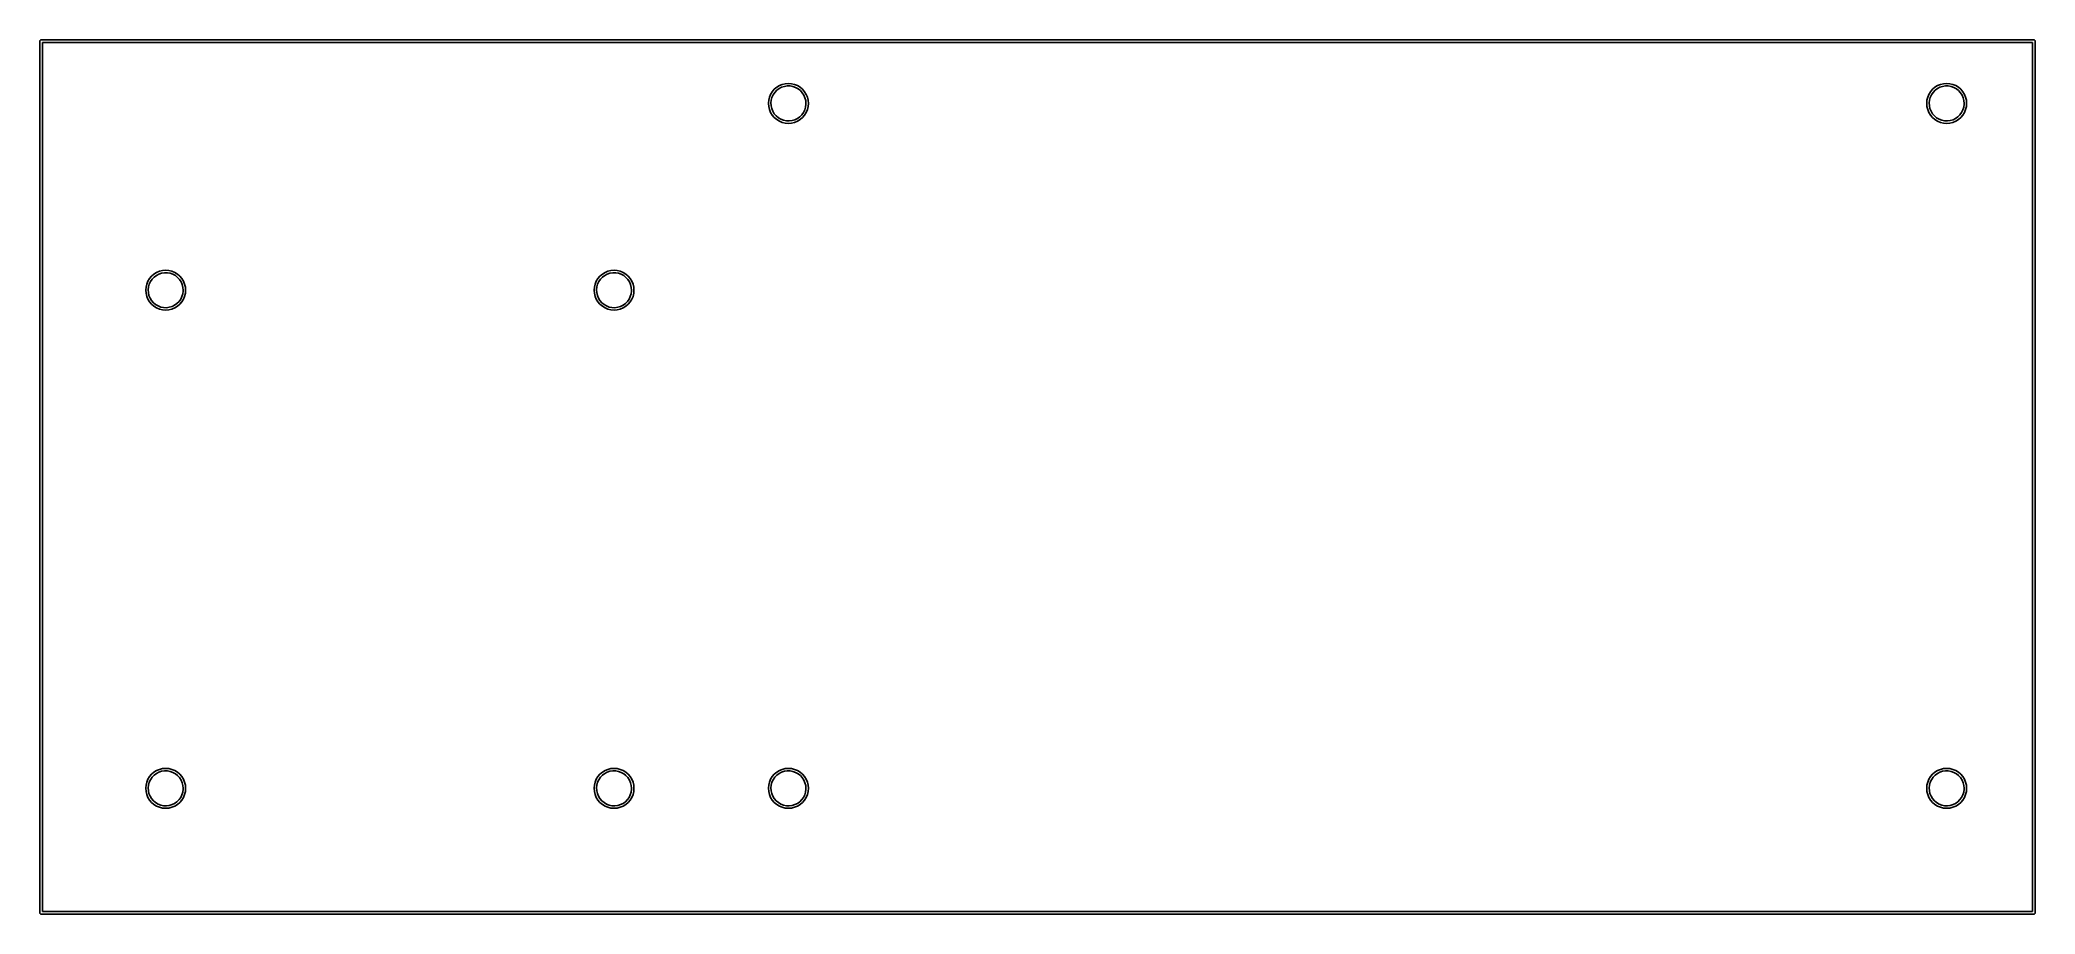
# Model space of a CAD drawing. Extents: x 66 to 226, y -133 to -63.
import ezdxf

# ---------------------------------------------------------------- set-up
doc = ezdxf.new("R2010")
doc.units = 0
doc.layers.add('BLACK', color=7, linetype='CONTINUOUS')

msp = doc.modelspace()

# ---------------------------------------------------------------- linework, layer by layer
at = {"layer": 'BLACK', "linetype": 'CONTINUOUS'}
for p, q in [((65.9, -63), (65.9049, -62.9849)), ((65.9, -133), (65.9, -63)), ((65.9049, -62.9691), (65.9142, -62.9563)), ((65.9049, -62.9849), (65.9049, -62.9691)), ((65.9142, -62.9563), (65.9191, -62.9412)), ((65.9191, -62.9412), (65.9319, -62.9319)), ((65.9319, -62.9319), (65.9412, -62.9191)), ((65.9412, -62.9191), (65.9563, -62.9142)), ((65.9563, -62.9142), (65.9691, -62.9049)), ((65.9691, -62.9049), (65.9849, -62.9049)), ((65.9849, -62.9049), (66, -62.9)), ((66, -62.9), (226, -62.9)), ((66.1, -63.1), (66.1, -132.9)), ((225.9, -63.1), (66.1, -63.1)), ((225.9, -132.9), (225.9, -63.1)), ((226, -62.9), (226.015, -62.9049)), ((226.015, -62.9049), (226.031, -62.9049)), ((226.031, -62.9049), (226.044, -62.9142)), ((226.044, -62.9142), (226.059, -62.9191)), ((226.059, -62.9191), (226.068, -62.9319)), ((226.068, -62.9319), (226.081, -62.9412)), ((226.081, -62.9412), (226.086, -62.9563)), ((226.086, -62.9563), (226.095, -62.9691)), ((226.095, -62.9691), (226.095, -62.9849)), ((226.095, -62.9849), (226.1, -63)), ((226.1, -63), (226.1, -133)), ((124.478, -67.5056), (124.574, -67.2736)), ((124.574, -67.2736), (124.706, -67.0595)), ((124.706, -67.0595), (124.869, -66.8686)), ((124.908, -67.1159), (124.779, -67.3061)), ((124.869, -66.8686), (125.06, -66.7056)), ((125.067, -66.9495), (124.908, -67.1159)), ((125.06, -66.7056), (125.274, -66.5744)), ((125.251, -66.8113), (125.067, -66.9495)), ((125.456, -66.705), (125.251, -66.8113)), ((125.274, -66.5744), (125.506, -66.4783)), ((125.674, -66.6334), (125.456, -66.705)), ((125.506, -66.4783), (125.75, -66.4197)), ((125.902, -66.5986), (125.674, -66.6334)), ((125.75, -66.4197), (126, -66.4)), ((126.132, -66.6014), (125.902, -66.5986)), ((126, -66.4), (126.25, -66.4197)), ((126.359, -66.6418), (126.132, -66.6014)), ((126.25, -66.4197), (126.494, -66.4783)), ((126.576, -66.7187), (126.359, -66.6418)), ((126.494, -66.4783), (126.726, -66.5744)), ((126.777, -66.8299), (126.576, -66.7187)), ((126.726, -66.5744), (126.94, -66.7056)), ((126.958, -66.9726), (126.777, -66.8299)), ((126.94, -66.7056), (127.131, -66.8686)), ((127.113, -67.1429), (126.958, -66.9726)), ((127.238, -67.3362), (127.113, -67.1429)), ((127.131, -66.8686), (127.294, -67.0595)), ((127.294, -67.0595), (127.426, -67.2736)), ((127.426, -67.2736), (127.522, -67.5056)), ((217.478, -67.5056), (217.574, -67.2736)), ((217.574, -67.2736), (217.706, -67.0595)), ((217.706, -67.0595), (217.869, -66.8686)), ((217.908, -67.1159), (217.779, -67.3061)), ((217.869, -66.8686), (218.06, -66.7056)), ((218.067, -66.9495), (217.908, -67.1159)), ((218.06, -66.7056), (218.274, -66.5744)), ((218.251, -66.8113), (218.067, -66.9495)), ((218.456, -66.705), (218.251, -66.8113)), ((218.274, -66.5744), (218.506, -66.4783)), ((218.674, -66.6334), (218.456, -66.705)), ((218.506, -66.4783), (218.75, -66.4197)), ((218.902, -66.5986), (218.674, -66.6334)), ((218.75, -66.4197), (219, -66.4)), ((219.132, -66.6014), (218.902, -66.5986)), ((219, -66.4), (219.25, -66.4197)), ((219.359, -66.6418), (219.132, -66.6014)), ((219.25, -66.4197), (219.494, -66.4783)), ((219.576, -66.7187), (219.359, -66.6418)), ((219.494, -66.4783), (219.726, -66.5744)), ((219.777, -66.8299), (219.576, -66.7187)), ((219.726, -66.5744), (219.94, -66.7056)), ((219.958, -66.9726), (219.777, -66.8299)), ((219.94, -66.7056), (220.131, -66.8686)), ((220.113, -67.1429), (219.958, -66.9726)), ((220.238, -67.3362), (220.113, -67.1429)), ((220.131, -66.8686), (220.294, -67.0595)), ((220.294, -67.0595), (220.426, -67.2736)), ((220.426, -67.2736), (220.522, -67.5056)), ((124.4, -68), (124.403, -67.9657)), ((124.42, -68.2503), (124.4, -68)), ((124.403, -67.9657), (124.42, -67.7497)), ((124.42, -67.7497), (124.478, -67.5056)), ((124.478, -68.4944), (124.42, -68.2503)), ((124.574, -68.7264), (124.478, -68.4944)), ((124.706, -68.9405), (124.574, -68.7264)), ((124.62, -67.7368), (124.596, -67.9657)), ((124.596, -67.9657), (124.609, -68.1955)), ((124.609, -68.1955), (124.659, -68.4201)), ((124.682, -67.5149), (124.62, -67.7368)), ((124.659, -68.4201), (124.746, -68.6334)), ((124.779, -67.3061), (124.682, -67.5149)), ((124.746, -68.6334), (124.866, -68.8297)), ((124.866, -68.8297), (125.017, -69.0037)), ((127.07, -68.9105), (127.204, -68.7235)), ((127.204, -68.7235), (127.306, -68.5171)), ((127.33, -67.5473), (127.238, -67.3362)), ((127.426, -68.7264), (127.294, -68.9405)), ((127.306, -68.5171), (127.373, -68.2969)), ((127.386, -67.7706), (127.33, -67.5473)), ((127.373, -68.2969), (127.403, -68.0686)), ((127.405, -68), (127.386, -67.7706)), ((127.403, -68.0686), (127.405, -68)), ((127.522, -68.4944), (127.426, -68.7264)), ((127.522, -67.5056), (127.58, -67.7497)), ((127.58, -68.2503), (127.522, -68.4944)), ((127.58, -67.7497), (127.6, -68)), ((127.6, -68), (127.58, -68.2503)), ((217.4, -68), (217.403, -67.9657)), ((217.42, -68.2503), (217.4, -68)), ((217.403, -67.9657), (217.42, -67.7497)), ((217.42, -67.7497), (217.478, -67.5056)), ((217.478, -68.4944), (217.42, -68.2503)), ((217.574, -68.7264), (217.478, -68.4944)), ((217.706, -68.9405), (217.574, -68.7264)), ((217.62, -67.7368), (217.596, -67.9657)), ((217.596, -67.9657), (217.609, -68.1955)), ((217.609, -68.1955), (217.659, -68.4201)), ((217.682, -67.5149), (217.62, -67.7368)), ((217.659, -68.4201), (217.746, -68.6334)), ((217.779, -67.3061), (217.682, -67.5149)), ((217.746, -68.6334), (217.866, -68.8297)), ((217.866, -68.8297), (218.017, -69.0037)), ((220.07, -68.9105), (220.204, -68.7235)), ((220.204, -68.7235), (220.306, -68.5171)), ((220.33, -67.5473), (220.238, -67.3362)), ((220.426, -68.7264), (220.294, -68.9405)), ((220.306, -68.5171), (220.373, -68.2969)), ((220.386, -67.7706), (220.33, -67.5473)), ((220.373, -68.2969), (220.403, -68.0686)), ((220.405, -68), (220.386, -67.7706)), ((220.403, -68.0686), (220.405, -68)), ((220.522, -68.4944), (220.426, -68.7264)), ((220.522, -67.5056), (220.58, -67.7497)), ((220.58, -68.2503), (220.522, -68.4944)), ((220.58, -67.7497), (220.6, -68)), ((220.6, -68), (220.58, -68.2503)), ((124.869, -69.1314), (124.706, -68.9405)), ((125.06, -69.2944), (124.869, -69.1314)), ((125.017, -69.0037), (125.194, -69.1507)), ((125.274, -69.4256), (125.06, -69.2944)), ((125.194, -69.1507), (125.393, -69.2669)), ((125.506, -69.5217), (125.274, -69.4256)), ((125.393, -69.2669), (125.608, -69.349)), ((125.75, -69.5803), (125.506, -69.5217)), ((125.608, -69.349), (125.834, -69.3949)), ((126, -69.6), (125.75, -69.5803)), ((125.834, -69.3949), (126.064, -69.4034)), ((126.25, -69.5803), (126, -69.6)), ((126.064, -69.4034), (126.292, -69.3741)), ((126.494, -69.5217), (126.25, -69.5803)), ((126.292, -69.3741), (126.513, -69.3079)), ((126.726, -69.4256), (126.494, -69.5217)), ((126.513, -69.3079), (126.719, -69.2067)), ((126.719, -69.2067), (126.907, -69.073)), ((126.94, -69.2944), (126.726, -69.4256)), ((126.907, -69.073), (127.07, -68.9105)), ((127.131, -69.1314), (126.94, -69.2944)), ((127.294, -68.9405), (127.131, -69.1314)), ((217.869, -69.1314), (217.706, -68.9405)), ((218.06, -69.2944), (217.869, -69.1314)), ((218.017, -69.0037), (218.194, -69.1507)), ((218.274, -69.4256), (218.06, -69.2944)), ((218.194, -69.1507), (218.393, -69.2669)), ((218.506, -69.5217), (218.274, -69.4256)), ((218.393, -69.2669), (218.608, -69.349)), ((218.75, -69.5803), (218.506, -69.5217)), ((218.608, -69.349), (218.834, -69.3949)), ((219, -69.6), (218.75, -69.5803)), ((218.834, -69.3949), (219.064, -69.4034)), ((219.25, -69.5803), (219, -69.6)), ((219.064, -69.4034), (219.292, -69.3741)), ((219.494, -69.5217), (219.25, -69.5803)), ((219.292, -69.3741), (219.513, -69.3079)), ((219.726, -69.4256), (219.494, -69.5217)), ((219.513, -69.3079), (219.719, -69.2067)), ((219.719, -69.2067), (219.907, -69.073)), ((219.94, -69.2944), (219.726, -69.4256)), ((219.907, -69.073), (220.07, -68.9105)), ((220.131, -69.1314), (219.94, -69.2944)), ((220.294, -68.9405), (220.131, -69.1314)), ((75.0595, -81.7056), (75.2736, -81.5744)), ((75.2736, -81.5744), (75.5056, -81.4783)), ((75.6744, -81.6334), (75.4556, -81.705)), ((75.5056, -81.4783), (75.7497, -81.4197)), ((75.902, -81.5986), (75.6744, -81.6334)), ((75.7497, -81.4197), (76, -81.4)), ((76.1322, -81.6014), (75.902, -81.5986)), ((76, -81.4), (76.2503, -81.4197)), ((76.3588, -81.6418), (76.1322, -81.6014)), ((76.2503, -81.4197), (76.4944, -81.4783)), ((76.5759, -81.7187), (76.3588, -81.6418)), ((76.4944, -81.4783), (76.7264, -81.5744)), ((76.7264, -81.5744), (76.9405, -81.7056)), ((111.06, -81.7056), (111.274, -81.5744)), ((111.274, -81.5744), (111.506, -81.4783)), ((111.674, -81.6334), (111.456, -81.705)), ((111.506, -81.4783), (111.75, -81.4197)), ((111.902, -81.5986), (111.674, -81.6334)), ((111.75, -81.4197), (112, -81.4)), ((112.132, -81.6014), (111.902, -81.5986)), ((112, -81.4), (112.25, -81.4197)), ((112.359, -81.6418), (112.132, -81.6014)), ((112.25, -81.4197), (112.494, -81.4783)), ((112.576, -81.7187), (112.359, -81.6418)), ((112.494, -81.4783), (112.726, -81.5744)), ((112.726, -81.5744), (112.94, -81.7056)), ((74.4, -83), (74.4027, -82.9657)), ((74.4197, -83.2503), (74.4, -83)), ((74.4027, -82.9657), (74.4197, -82.7497)), ((74.4197, -82.7497), (74.4783, -82.5056)), ((74.4783, -83.4944), (74.4197, -83.2503)), ((74.4783, -82.5056), (74.5744, -82.2736)), ((74.5744, -82.2736), (74.7056, -82.0595)), ((74.6201, -82.7368), (74.5956, -82.9657)), ((74.5956, -82.9657), (74.6089, -83.1955)), ((74.6089, -83.1955), (74.6595, -83.4201)), ((74.6816, -82.5149), (74.6201, -82.7368)), ((74.7785, -82.3061), (74.6816, -82.5149)), ((74.7056, -82.0595), (74.8686, -81.8686)), ((74.9083, -82.1159), (74.7785, -82.3061)), ((74.8686, -81.8686), (75.0595, -81.7056)), ((75.0673, -81.9495), (74.9083, -82.1159)), ((75.2514, -81.8113), (75.0673, -81.9495)), ((75.4556, -81.705), (75.2514, -81.8113)), ((76.7774, -81.8299), (76.5759, -81.7187)), ((76.9581, -81.9726), (76.7774, -81.8299)), ((76.9405, -81.7056), (77.1314, -81.8686)), ((77.113, -82.1429), (76.9581, -81.9726)), ((77.2381, -82.3362), (77.113, -82.1429)), ((77.1314, -81.8686), (77.2944, -82.0595)), ((77.3299, -82.5473), (77.2381, -82.3362)), ((77.2944, -82.0595), (77.4256, -82.2736)), ((77.3061, -83.5171), (77.3731, -83.2969)), ((77.3859, -82.7706), (77.3299, -82.5473)), ((77.3731, -83.2969), (77.4031, -83.0686)), ((77.4048, -83), (77.3859, -82.7706)), ((77.4031, -83.0686), (77.4048, -83)), ((77.4256, -82.2736), (77.5217, -82.5056)), ((77.5217, -82.5056), (77.5803, -82.7497)), ((77.5803, -83.2503), (77.5217, -83.4944)), ((77.5803, -82.7497), (77.6, -83)), ((77.6, -83), (77.5803, -83.2503)), ((110.4, -83), (110.403, -82.9657)), ((110.42, -83.2503), (110.4, -83)), ((110.403, -82.9657), (110.42, -82.7497)), ((110.42, -82.7497), (110.478, -82.5056)), ((110.478, -83.4944), (110.42, -83.2503)), ((110.478, -82.5056), (110.574, -82.2736)), ((110.574, -82.2736), (110.706, -82.0595)), ((110.62, -82.7368), (110.596, -82.9657)), ((110.596, -82.9657), (110.609, -83.1955)), ((110.609, -83.1955), (110.659, -83.4201)), ((110.682, -82.5149), (110.62, -82.7368)), ((110.779, -82.3061), (110.682, -82.5149)), ((110.706, -82.0595), (110.869, -81.8686)), ((110.908, -82.1159), (110.779, -82.3061)), ((110.869, -81.8686), (111.06, -81.7056)), ((111.067, -81.9495), (110.908, -82.1159)), ((111.251, -81.8113), (111.067, -81.9495)), ((111.456, -81.705), (111.251, -81.8113)), ((112.777, -81.8299), (112.576, -81.7187)), ((112.958, -81.9726), (112.777, -81.8299)), ((112.94, -81.7056), (113.131, -81.8686)), ((113.113, -82.1429), (112.958, -81.9726)), ((113.238, -82.3362), (113.113, -82.1429)), ((113.131, -81.8686), (113.294, -82.0595)), ((113.33, -82.5473), (113.238, -82.3362)), ((113.294, -82.0595), (113.426, -82.2736)), ((113.306, -83.5171), (113.373, -83.2969)), ((113.386, -82.7706), (113.33, -82.5473)), ((113.373, -83.2969), (113.403, -83.0686)), ((113.405, -83), (113.386, -82.7706)), ((113.403, -83.0686), (113.405, -83)), ((113.426, -82.2736), (113.522, -82.5056)), ((113.522, -82.5056), (113.58, -82.7497)), ((113.58, -83.2503), (113.522, -83.4944)), ((113.58, -82.7497), (113.6, -83)), ((113.6, -83), (113.58, -83.2503)), ((74.5744, -83.7264), (74.4783, -83.4944)), ((74.7056, -83.9405), (74.5744, -83.7264)), ((74.6595, -83.4201), (74.7461, -83.6334)), ((74.8686, -84.1314), (74.7056, -83.9405)), ((74.7461, -83.6334), (74.8664, -83.8297)), ((74.8664, -83.8297), (75.0171, -84.0037)), ((75.0595, -84.2944), (74.8686, -84.1314)), ((75.0171, -84.0037), (75.1942, -84.1507)), ((75.2736, -84.4256), (75.0595, -84.2944)), ((75.1942, -84.1507), (75.393, -84.2669)), ((75.5056, -84.5217), (75.2736, -84.4256)), ((75.393, -84.2669), (75.6081, -84.349)), ((75.7497, -84.5803), (75.5056, -84.5217)), ((75.6081, -84.349), (75.8337, -84.3949)), ((76, -84.6), (75.7497, -84.5803)), ((75.8337, -84.3949), (76.0637, -84.4034)), ((76.2503, -84.5803), (76, -84.6)), ((76.0637, -84.4034), (76.2921, -84.3741)), ((76.4944, -84.5217), (76.2503, -84.5803)), ((76.2921, -84.3741), (76.5126, -84.3079)), ((76.7264, -84.4256), (76.4944, -84.5217)), ((76.5126, -84.3079), (76.7193, -84.2067)), ((76.7193, -84.2067), (76.9067, -84.073)), ((76.9405, -84.2944), (76.7264, -84.4256)), ((76.9067, -84.073), (77.0698, -83.9105)), ((77.1314, -84.1314), (76.9405, -84.2944)), ((77.0698, -83.9105), (77.2041, -83.7235)), ((77.2944, -83.9405), (77.1314, -84.1314)), ((77.2041, -83.7235), (77.3061, -83.5171)), ((77.4256, -83.7264), (77.2944, -83.9405)), ((77.5217, -83.4944), (77.4256, -83.7264)), ((110.574, -83.7264), (110.478, -83.4944)), ((110.706, -83.9405), (110.574, -83.7264)), ((110.659, -83.4201), (110.746, -83.6334)), ((110.869, -84.1314), (110.706, -83.9405)), ((110.746, -83.6334), (110.866, -83.8297)), ((110.866, -83.8297), (111.017, -84.0037)), ((111.06, -84.2944), (110.869, -84.1314)), ((111.017, -84.0037), (111.194, -84.1507)), ((111.274, -84.4256), (111.06, -84.2944)), ((111.194, -84.1507), (111.393, -84.2669)), ((111.506, -84.5217), (111.274, -84.4256)), ((111.393, -84.2669), (111.608, -84.349)), ((111.75, -84.5803), (111.506, -84.5217)), ((111.608, -84.349), (111.834, -84.3949)), ((112, -84.6), (111.75, -84.5803)), ((111.834, -84.3949), (112.064, -84.4034)), ((112.25, -84.5803), (112, -84.6)), ((112.064, -84.4034), (112.292, -84.3741)), ((112.494, -84.5217), (112.25, -84.5803)), ((112.292, -84.3741), (112.513, -84.3079)), ((112.726, -84.4256), (112.494, -84.5217)), ((112.513, -84.3079), (112.719, -84.2067)), ((112.719, -84.2067), (112.907, -84.073)), ((112.94, -84.2944), (112.726, -84.4256)), ((112.907, -84.073), (113.07, -83.9105)), ((113.131, -84.1314), (112.94, -84.2944)), ((113.07, -83.9105), (113.204, -83.7235)), ((113.294, -83.9405), (113.131, -84.1314)), ((113.204, -83.7235), (113.306, -83.5171)), ((113.426, -83.7264), (113.294, -83.9405)), ((113.522, -83.4944), (113.426, -83.7264)), ((74.8686, -121.869), (75.0595, -121.706)), ((75.0595, -121.706), (75.2736, -121.574)), ((75.4556, -121.705), (75.2514, -121.811)), ((75.2736, -121.574), (75.5056, -121.478)), ((75.6744, -121.633), (75.4556, -121.705)), ((75.5056, -121.478), (75.7497, -121.42)), ((75.902, -121.599), (75.6744, -121.633)), ((75.7497, -121.42), (76, -121.4)), ((76.1322, -121.601), (75.902, -121.599)), ((76, -121.4), (76.2503, -121.42)), ((76.3588, -121.642), (76.1322, -121.601)), ((76.2503, -121.42), (76.4944, -121.478)), ((76.5759, -121.719), (76.3588, -121.642)), ((76.4944, -121.478), (76.7264, -121.574)), ((76.7774, -121.83), (76.5759, -121.719)), ((76.7264, -121.574), (76.9405, -121.706)), ((76.9405, -121.706), (77.1314, -121.869)), ((110.869, -121.869), (111.06, -121.706)), ((111.06, -121.706), (111.274, -121.574)), ((111.456, -121.705), (111.251, -121.811)), ((111.274, -121.574), (111.506, -121.478)), ((111.674, -121.633), (111.456, -121.705)), ((111.506, -121.478), (111.75, -121.42)), ((111.902, -121.599), (111.674, -121.633)), ((111.75, -121.42), (112, -121.4)), ((112.132, -121.601), (111.902, -121.599)), ((112, -121.4), (112.25, -121.42)), ((112.359, -121.642), (112.132, -121.601)), ((112.25, -121.42), (112.494, -121.478)), ((112.576, -121.719), (112.359, -121.642)), ((112.494, -121.478), (112.726, -121.574)), ((112.777, -121.83), (112.576, -121.719)), ((112.726, -121.574), (112.94, -121.706)), ((112.94, -121.706), (113.131, -121.869)), ((124.869, -121.869), (125.06, -121.706)), ((125.06, -121.706), (125.274, -121.574)), ((125.456, -121.705), (125.251, -121.811)), ((125.274, -121.574), (125.506, -121.478)), ((125.674, -121.633), (125.456, -121.705)), ((125.506, -121.478), (125.75, -121.42)), ((125.902, -121.599), (125.674, -121.633)), ((125.75, -121.42), (126, -121.4)), ((126.132, -121.601), (125.902, -121.599)), ((126, -121.4), (126.25, -121.42)), ((126.359, -121.642), (126.132, -121.601)), ((126.25, -121.42), (126.494, -121.478)), ((126.576, -121.719), (126.359, -121.642)), ((126.494, -121.478), (126.726, -121.574)), ((126.777, -121.83), (126.576, -121.719)), ((126.726, -121.574), (126.94, -121.706)), ((126.94, -121.706), (127.131, -121.869)), ((217.869, -121.869), (218.06, -121.706)), ((218.06, -121.706), (218.274, -121.574)), ((218.456, -121.705), (218.251, -121.811)), ((218.274, -121.574), (218.506, -121.478)), ((218.674, -121.633), (218.456, -121.705)), ((218.506, -121.478), (218.75, -121.42)), ((218.902, -121.599), (218.674, -121.633)), ((218.75, -121.42), (219, -121.4)), ((219.132, -121.601), (218.902, -121.599)), ((219, -121.4), (219.25, -121.42)), ((219.359, -121.642), (219.132, -121.601)), ((219.25, -121.42), (219.494, -121.478)), ((219.576, -121.719), (219.359, -121.642)), ((219.494, -121.478), (219.726, -121.574)), ((219.777, -121.83), (219.576, -121.719)), ((219.726, -121.574), (219.94, -121.706)), ((219.94, -121.706), (220.131, -121.869)), ((74.4, -123), (74.4027, -122.966)), ((74.4197, -123.25), (74.4, -123)), ((74.4027, -122.966), (74.4197, -122.75)), ((74.4197, -122.75), (74.4783, -122.506)), ((74.4783, -123.494), (74.4197, -123.25)), ((74.4783, -122.506), (74.5744, -122.274)), ((74.5744, -122.274), (74.7056, -122.06)), ((74.6201, -122.737), (74.5956, -122.966)), ((74.5956, -122.966), (74.6089, -123.196)), ((74.6089, -123.196), (74.6595, -123.42)), ((74.6816, -122.515), (74.6201, -122.737)), ((74.7785, -122.306), (74.6816, -122.515)), ((74.7056, -122.06), (74.8686, -121.869)), ((74.9083, -122.116), (74.7785, -122.306)), ((75.0673, -121.949), (74.9083, -122.116)), ((75.2514, -121.811), (75.0673, -121.949)), ((76.9581, -121.973), (76.7774, -121.83)), ((77.113, -122.143), (76.9581, -121.973)), ((77.2381, -122.336), (77.113, -122.143)), ((77.1314, -121.869), (77.2944, -122.06)), ((77.3299, -122.547), (77.2381, -122.336)), ((77.2944, -122.06), (77.4256, -122.274)), ((77.3061, -123.517), (77.3731, -123.297)), ((77.3859, -122.771), (77.3299, -122.547)), ((77.3731, -123.297), (77.4031, -123.069)), ((77.4048, -123), (77.3859, -122.771)), ((77.4031, -123.069), (77.4048, -123)), ((77.4256, -122.274), (77.5217, -122.506)), ((77.5217, -122.506), (77.5803, -122.75)), ((77.5803, -123.25), (77.5217, -123.494)), ((77.5803, -122.75), (77.6, -123)), ((77.6, -123), (77.5803, -123.25)), ((110.4, -123), (110.403, -122.966)), ((110.42, -123.25), (110.4, -123)), ((110.403, -122.966), (110.42, -122.75)), ((110.42, -122.75), (110.478, -122.506)), ((110.478, -123.494), (110.42, -123.25)), ((110.478, -122.506), (110.574, -122.274)), ((110.574, -122.274), (110.706, -122.06)), ((110.62, -122.737), (110.596, -122.966)), ((110.596, -122.966), (110.609, -123.196)), ((110.609, -123.196), (110.659, -123.42)), ((110.682, -122.515), (110.62, -122.737)), ((110.779, -122.306), (110.682, -122.515)), ((110.706, -122.06), (110.869, -121.869)), ((110.908, -122.116), (110.779, -122.306)), ((111.067, -121.949), (110.908, -122.116)), ((111.251, -121.811), (111.067, -121.949)), ((112.958, -121.973), (112.777, -121.83)), ((113.113, -122.143), (112.958, -121.973)), ((113.238, -122.336), (113.113, -122.143)), ((113.131, -121.869), (113.294, -122.06)), ((113.33, -122.547), (113.238, -122.336)), ((113.294, -122.06), (113.426, -122.274)), ((113.306, -123.517), (113.373, -123.297)), ((113.386, -122.771), (113.33, -122.547)), ((113.373, -123.297), (113.403, -123.069)), ((113.405, -123), (113.386, -122.771)), ((113.403, -123.069), (113.405, -123)), ((113.426, -122.274), (113.522, -122.506)), ((113.522, -122.506), (113.58, -122.75)), ((113.58, -123.25), (113.522, -123.494)), ((113.58, -122.75), (113.6, -123)), ((113.6, -123), (113.58, -123.25)), ((124.4, -123), (124.403, -122.966)), ((124.42, -123.25), (124.4, -123)), ((124.403, -122.966), (124.42, -122.75)), ((124.42, -122.75), (124.478, -122.506)), ((124.478, -123.494), (124.42, -123.25)), ((124.478, -122.506), (124.574, -122.274)), ((124.574, -122.274), (124.706, -122.06)), ((124.62, -122.737), (124.596, -122.966)), ((124.596, -122.966), (124.609, -123.196)), ((124.609, -123.196), (124.659, -123.42)), ((124.682, -122.515), (124.62, -122.737)), ((124.779, -122.306), (124.682, -122.515)), ((124.706, -122.06), (124.869, -121.869)), ((124.908, -122.116), (124.779, -122.306)), ((125.067, -121.949), (124.908, -122.116)), ((125.251, -121.811), (125.067, -121.949)), ((126.958, -121.973), (126.777, -121.83)), ((127.113, -122.143), (126.958, -121.973)), ((127.238, -122.336), (127.113, -122.143)), ((127.131, -121.869), (127.294, -122.06)), ((127.33, -122.547), (127.238, -122.336)), ((127.294, -122.06), (127.426, -122.274)), ((127.306, -123.517), (127.373, -123.297)), ((127.386, -122.771), (127.33, -122.547)), ((127.373, -123.297), (127.403, -123.069)), ((127.405, -123), (127.386, -122.771)), ((127.403, -123.069), (127.405, -123)), ((127.426, -122.274), (127.522, -122.506)), ((127.522, -122.506), (127.58, -122.75)), ((127.58, -123.25), (127.522, -123.494)), ((127.58, -122.75), (127.6, -123)), ((127.6, -123), (127.58, -123.25)), ((217.4, -123), (217.403, -122.966)), ((217.42, -123.25), (217.4, -123)), ((217.403, -122.966), (217.42, -122.75)), ((217.42, -122.75), (217.478, -122.506)), ((217.478, -123.494), (217.42, -123.25)), ((217.478, -122.506), (217.574, -122.274)), ((217.574, -122.274), (217.706, -122.06)), ((217.62, -122.737), (217.596, -122.966)), ((217.596, -122.966), (217.609, -123.196)), ((217.609, -123.196), (217.659, -123.42)), ((217.682, -122.515), (217.62, -122.737)), ((217.779, -122.306), (217.682, -122.515)), ((217.706, -122.06), (217.869, -121.869)), ((217.908, -122.116), (217.779, -122.306)), ((218.067, -121.949), (217.908, -122.116)), ((218.251, -121.811), (218.067, -121.949)), ((219.958, -121.973), (219.777, -121.83)), ((220.113, -122.143), (219.958, -121.973)), ((220.238, -122.336), (220.113, -122.143)), ((220.131, -121.869), (220.294, -122.06)), ((220.33, -122.547), (220.238, -122.336)), ((220.294, -122.06), (220.426, -122.274)), ((220.306, -123.517), (220.373, -123.297)), ((220.386, -122.771), (220.33, -122.547)), ((220.373, -123.297), (220.403, -123.069)), ((220.405, -123), (220.386, -122.771)), ((220.403, -123.069), (220.405, -123)), ((220.426, -122.274), (220.522, -122.506)), ((220.522, -122.506), (220.58, -122.75)), ((220.58, -123.25), (220.522, -123.494)), ((220.58, -122.75), (220.6, -123)), ((220.6, -123), (220.58, -123.25)), ((74.5744, -123.726), (74.4783, -123.494)), ((74.7056, -123.94), (74.5744, -123.726)), ((74.6595, -123.42), (74.7461, -123.633)), ((74.8686, -124.131), (74.7056, -123.94)), ((74.7461, -123.633), (74.8664, -123.83)), ((74.8664, -123.83), (75.0171, -124.004)), ((75.0595, -124.294), (74.8686, -124.131)), ((75.0171, -124.004), (75.1942, -124.151)), ((75.2736, -124.426), (75.0595, -124.294)), ((75.1942, -124.151), (75.393, -124.267)), ((75.5056, -124.522), (75.2736, -124.426)), ((75.393, -124.267), (75.6081, -124.349)), ((75.7497, -124.58), (75.5056, -124.522)), ((75.6081, -124.349), (75.8337, -124.395)), ((76, -124.6), (75.7497, -124.58)), ((75.8337, -124.395), (76.0637, -124.403)), ((76.2503, -124.58), (76, -124.6)), ((76.0637, -124.403), (76.2921, -124.374)), ((76.4944, -124.522), (76.2503, -124.58)), ((76.2921, -124.374), (76.5126, -124.308)), ((76.7264, -124.426), (76.4944, -124.522)), ((76.5126, -124.308), (76.7193, -124.207)), ((76.7193, -124.207), (76.9067, -124.073)), ((76.9405, -124.294), (76.7264, -124.426)), ((76.9067, -124.073), (77.0698, -123.91)), ((77.1314, -124.131), (76.9405, -124.294)), ((77.0698, -123.91), (77.2041, -123.724)), ((77.2944, -123.94), (77.1314, -124.131)), ((77.2041, -123.724), (77.3061, -123.517)), ((77.4256, -123.726), (77.2944, -123.94)), ((77.5217, -123.494), (77.4256, -123.726)), ((110.574, -123.726), (110.478, -123.494)), ((110.706, -123.94), (110.574, -123.726)), ((110.659, -123.42), (110.746, -123.633)), ((110.869, -124.131), (110.706, -123.94)), ((110.746, -123.633), (110.866, -123.83)), ((110.866, -123.83), (111.017, -124.004)), ((111.06, -124.294), (110.869, -124.131)), ((111.017, -124.004), (111.194, -124.151)), ((111.274, -124.426), (111.06, -124.294)), ((111.194, -124.151), (111.393, -124.267)), ((111.506, -124.522), (111.274, -124.426)), ((111.393, -124.267), (111.608, -124.349)), ((111.75, -124.58), (111.506, -124.522)), ((111.608, -124.349), (111.834, -124.395)), ((112, -124.6), (111.75, -124.58)), ((111.834, -124.395), (112.064, -124.403)), ((112.25, -124.58), (112, -124.6)), ((112.064, -124.403), (112.292, -124.374)), ((112.494, -124.522), (112.25, -124.58)), ((112.292, -124.374), (112.513, -124.308)), ((112.726, -124.426), (112.494, -124.522)), ((112.513, -124.308), (112.719, -124.207)), ((112.719, -124.207), (112.907, -124.073)), ((112.94, -124.294), (112.726, -124.426)), ((112.907, -124.073), (113.07, -123.91)), ((113.131, -124.131), (112.94, -124.294)), ((113.07, -123.91), (113.204, -123.724)), ((113.294, -123.94), (113.131, -124.131)), ((113.204, -123.724), (113.306, -123.517)), ((113.426, -123.726), (113.294, -123.94)), ((113.522, -123.494), (113.426, -123.726)), ((124.574, -123.726), (124.478, -123.494)), ((124.706, -123.94), (124.574, -123.726)), ((124.659, -123.42), (124.746, -123.633)), ((124.869, -124.131), (124.706, -123.94)), ((124.746, -123.633), (124.866, -123.83)), ((124.866, -123.83), (125.017, -124.004)), ((125.06, -124.294), (124.869, -124.131)), ((125.017, -124.004), (125.194, -124.151)), ((125.274, -124.426), (125.06, -124.294)), ((125.194, -124.151), (125.393, -124.267)), ((125.506, -124.522), (125.274, -124.426)), ((125.393, -124.267), (125.608, -124.349)), ((125.75, -124.58), (125.506, -124.522)), ((125.608, -124.349), (125.834, -124.395)), ((126, -124.6), (125.75, -124.58)), ((125.834, -124.395), (126.064, -124.403)), ((126.25, -124.58), (126, -124.6)), ((126.064, -124.403), (126.292, -124.374)), ((126.494, -124.522), (126.25, -124.58)), ((126.292, -124.374), (126.513, -124.308)), ((126.726, -124.426), (126.494, -124.522)), ((126.513, -124.308), (126.719, -124.207)), ((126.719, -124.207), (126.907, -124.073)), ((126.94, -124.294), (126.726, -124.426)), ((126.907, -124.073), (127.07, -123.91)), ((127.131, -124.131), (126.94, -124.294)), ((127.07, -123.91), (127.204, -123.724)), ((127.294, -123.94), (127.131, -124.131)), ((127.204, -123.724), (127.306, -123.517)), ((127.426, -123.726), (127.294, -123.94)), ((127.522, -123.494), (127.426, -123.726)), ((217.574, -123.726), (217.478, -123.494)), ((217.706, -123.94), (217.574, -123.726)), ((217.659, -123.42), (217.746, -123.633)), ((217.869, -124.131), (217.706, -123.94)), ((217.746, -123.633), (217.866, -123.83)), ((217.866, -123.83), (218.017, -124.004)), ((218.06, -124.294), (217.869, -124.131)), ((218.017, -124.004), (218.194, -124.151)), ((218.274, -124.426), (218.06, -124.294)), ((218.194, -124.151), (218.393, -124.267)), ((218.506, -124.522), (218.274, -124.426)), ((218.393, -124.267), (218.608, -124.349)), ((218.75, -124.58), (218.506, -124.522)), ((218.608, -124.349), (218.834, -124.395)), ((219, -124.6), (218.75, -124.58)), ((218.834, -124.395), (219.064, -124.403)), ((219.25, -124.58), (219, -124.6)), ((219.064, -124.403), (219.292, -124.374)), ((219.494, -124.522), (219.25, -124.58)), ((219.292, -124.374), (219.513, -124.308)), ((219.726, -124.426), (219.494, -124.522)), ((219.513, -124.308), (219.719, -124.207)), ((219.719, -124.207), (219.907, -124.073)), ((219.94, -124.294), (219.726, -124.426)), ((219.907, -124.073), (220.07, -123.91)), ((220.131, -124.131), (219.94, -124.294)), ((220.07, -123.91), (220.204, -123.724)), ((220.294, -123.94), (220.131, -124.131)), ((220.204, -123.724), (220.306, -123.517)), ((220.426, -123.726), (220.294, -123.94)), ((220.522, -123.494), (220.426, -123.726)), ((66.1, -132.9), (225.9, -132.9)), ((65.9049, -133.015), (65.9, -133)), ((65.9049, -133.031), (65.9049, -133.015)), ((65.9142, -133.044), (65.9049, -133.031)), ((65.9191, -133.059), (65.9142, -133.044)), ((65.9319, -133.068), (65.9191, -133.059)), ((65.9412, -133.081), (65.9319, -133.068)), ((65.9563, -133.086), (65.9412, -133.081)), ((65.9691, -133.095), (65.9563, -133.086)), ((65.9849, -133.095), (65.9691, -133.095)), ((66, -133.1), (65.9849, -133.095)), ((226, -133.1), (66, -133.1)), ((226.015, -133.095), (226, -133.1)), ((226.031, -133.095), (226.015, -133.095)), ((226.044, -133.086), (226.031, -133.095)), ((226.059, -133.081), (226.044, -133.086)), ((226.068, -133.068), (226.059, -133.081)), ((226.081, -133.059), (226.068, -133.068)), ((226.086, -133.044), (226.081, -133.059)), ((226.095, -133.031), (226.086, -133.044)), ((226.1, -133), (226.095, -133.015)), ((226.095, -133.015), (226.095, -133.031))]:
    msp.add_line(p, q, dxfattribs=at)

doc.saveas('drawing.dxf')
